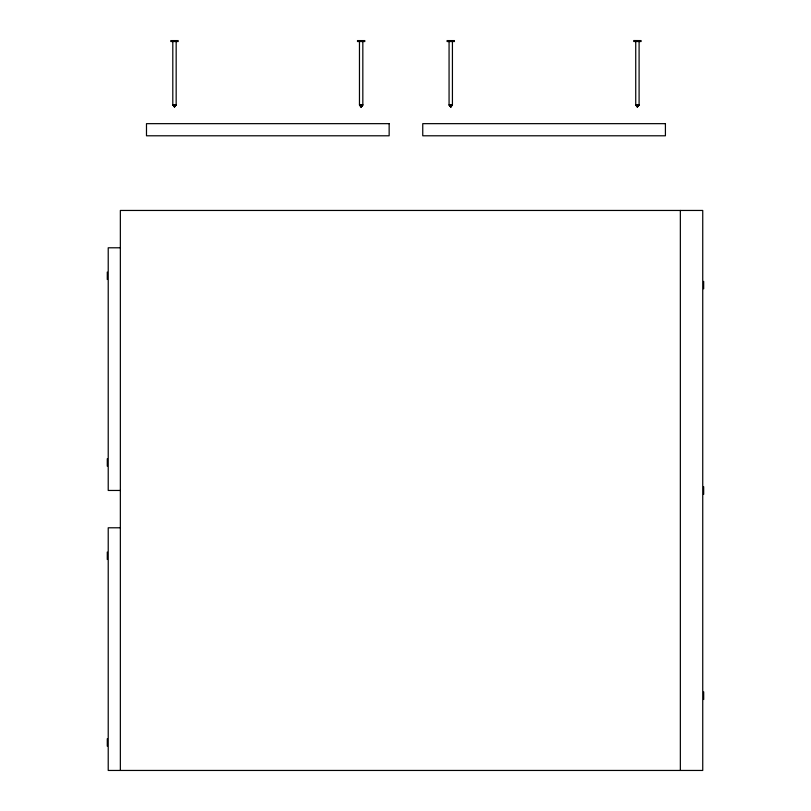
<?xml version="1.0" encoding="UTF-8"?>
<svg xmlns="http://www.w3.org/2000/svg" width="811" height="811" viewBox="0 0 811 811"><rect width="100%" height="100%" fill="white"/><g stroke="black" fill="none" stroke-linecap="round" stroke-linejoin="round"><path stroke-width="1.22" d="M172.804 41.523L172.804 104.994L174.487 106.859L174.923 104.994M359.466 41.523L359.466 104.994L361.148 106.859L361.584 104.994M449.071 41.523L449.071 104.994L450.754 106.859L451.18 104.994M635.733 41.483L635.733 104.994L637.416 106.859L639.098 104.954L637.416 106.859L635.733 104.954L637.416 106.859L637.851 104.994M176.169 41.523L176.169 104.994L172.804 104.994L174.487 106.859L175.328 104.994M362.831 41.523L362.831 104.994L359.466 104.994L361.148 106.859L361.99 104.994M452.426 41.523L452.426 104.994L449.071 104.994L450.754 106.859L451.585 104.994M635.794 104.954L637.416 106.819L638.257 104.954M635.956 104.954L637.416 106.859L638.257 104.994M173.027 104.994L174.487 106.859L175.673 104.994M359.699 104.994L361.148 106.859L362.335 104.994M449.294 104.994L450.754 106.859L451.94 104.994M173.301 104.994L174.487 106.859L175.936 104.994M359.962 104.994L361.148 106.859L362.608 104.994M449.558 104.994L450.754 106.859L452.203 104.994M636.574 104.954L637.416 106.859L638.865 104.954M174.051 104.994L174.487 106.859L176.109 104.994L174.487 106.859L173.645 104.994M360.713 104.994L361.148 106.859L362.77 104.994L361.148 106.859L360.307 104.994M450.318 104.994L450.754 106.859L452.376 104.994L450.754 106.859L449.912 104.994M636.98 104.994L637.416 106.859L639.038 104.954M170.756 40.591L178.217 40.591M357.418 40.591L364.879 40.591M447.013 40.591L454.484 40.591M633.685 40.55L641.146 40.591M170.756 41.523L178.217 41.523M357.418 41.523L364.879 41.523M447.013 41.523L454.484 41.523M633.685 41.483L641.146 41.523M635.733 104.994L639.098 104.994L639.098 41.483M120.352 247.791L108.218 247.791L108.218 490.452L120.352 490.452M120.352 527.789L108.218 527.789L108.218 770.45L702.742 770.45L702.742 210.454L120.352 210.454L120.352 770.45M703.684 281.387L703.684 288.858M703.684 486.722L703.684 494.375M703.695 691.844L703.715 699.518M680.348 210.454L680.348 770.45M637.416 104.994L637.416 106.859M450.754 104.994L450.754 106.859M361.148 104.994L361.148 106.859M174.487 104.994L174.487 106.859M107.285 272.06L107.285 279.521M107.285 458.722L107.285 466.183M107.285 552.048L107.285 559.519M107.285 738.72L107.285 746.181M389.148 123.657L146.487 123.657L146.487 135.792L389.148 135.792L389.148 123.657M665.415 123.657L422.754 123.657L422.754 135.792L665.415 135.792L665.415 123.657"/></g></svg>
